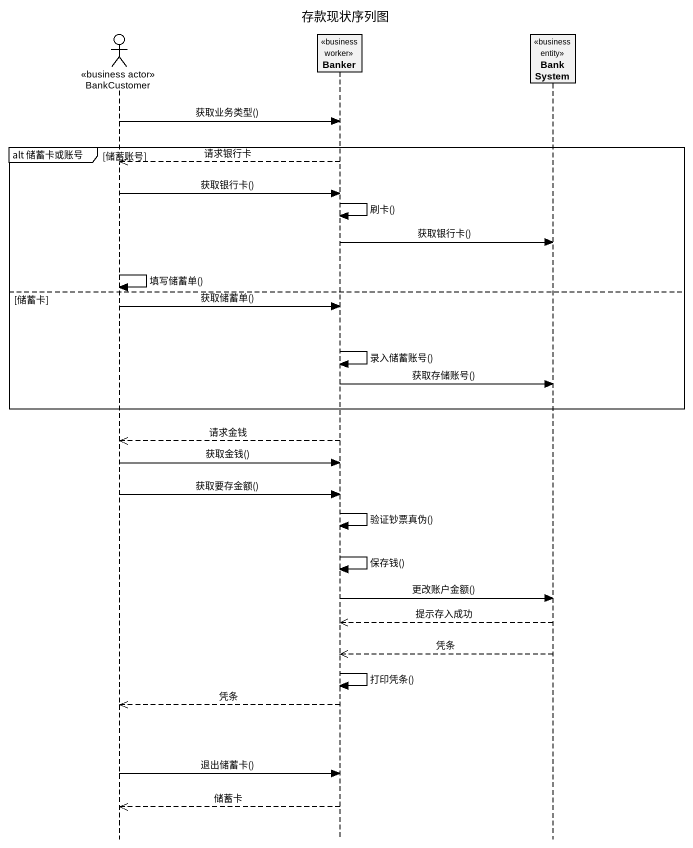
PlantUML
@startuml
title 存款现状序列图
hide footbox
actor BankCustomer <<business actor>>
participant Banker <<business worker>>
participant BankSystem <<business entity>>

BankCustomer -> Banker : 获取业务类型()
group alt 储蓄卡或账号 [储蓄账号]
  Banker -->> BankCustomer : 请求银行卡
  BankCustomer -> Banker : 获取银行卡()
  Banker -> Banker : 刷卡()
  Banker -> BankSystem : 获取银行卡()
  BankCustomer -> BankCustomer : 填写储蓄单()
else 储蓄卡
  BankCustomer -> Banker : 获取储蓄单()
  Banker -> Banker : 录入储蓄账号()
  Banker -> BankSystem : 获取存储账号()
end
Banker -->> BankCustomer : 请求金钱
BankCustomer -> Banker : 获取金钱()
BankCustomer -> Banker : 获取要存金额()
Banker -> Banker : 验证钞票真伪()
Banker -> Banker : 保存钱()
Banker -> BankSystem : 更改账户金额()
BankSystem -->> Banker : 提示存入成功
BankSystem -->> Banker : 凭条
Banker -> Banker : 打印凭条()
Banker -->> BankCustomer : 凭条
BankCustomer -> Banker : 退出储蓄卡()
Banker -->> BankCustomer : 储蓄卡
@enduml
